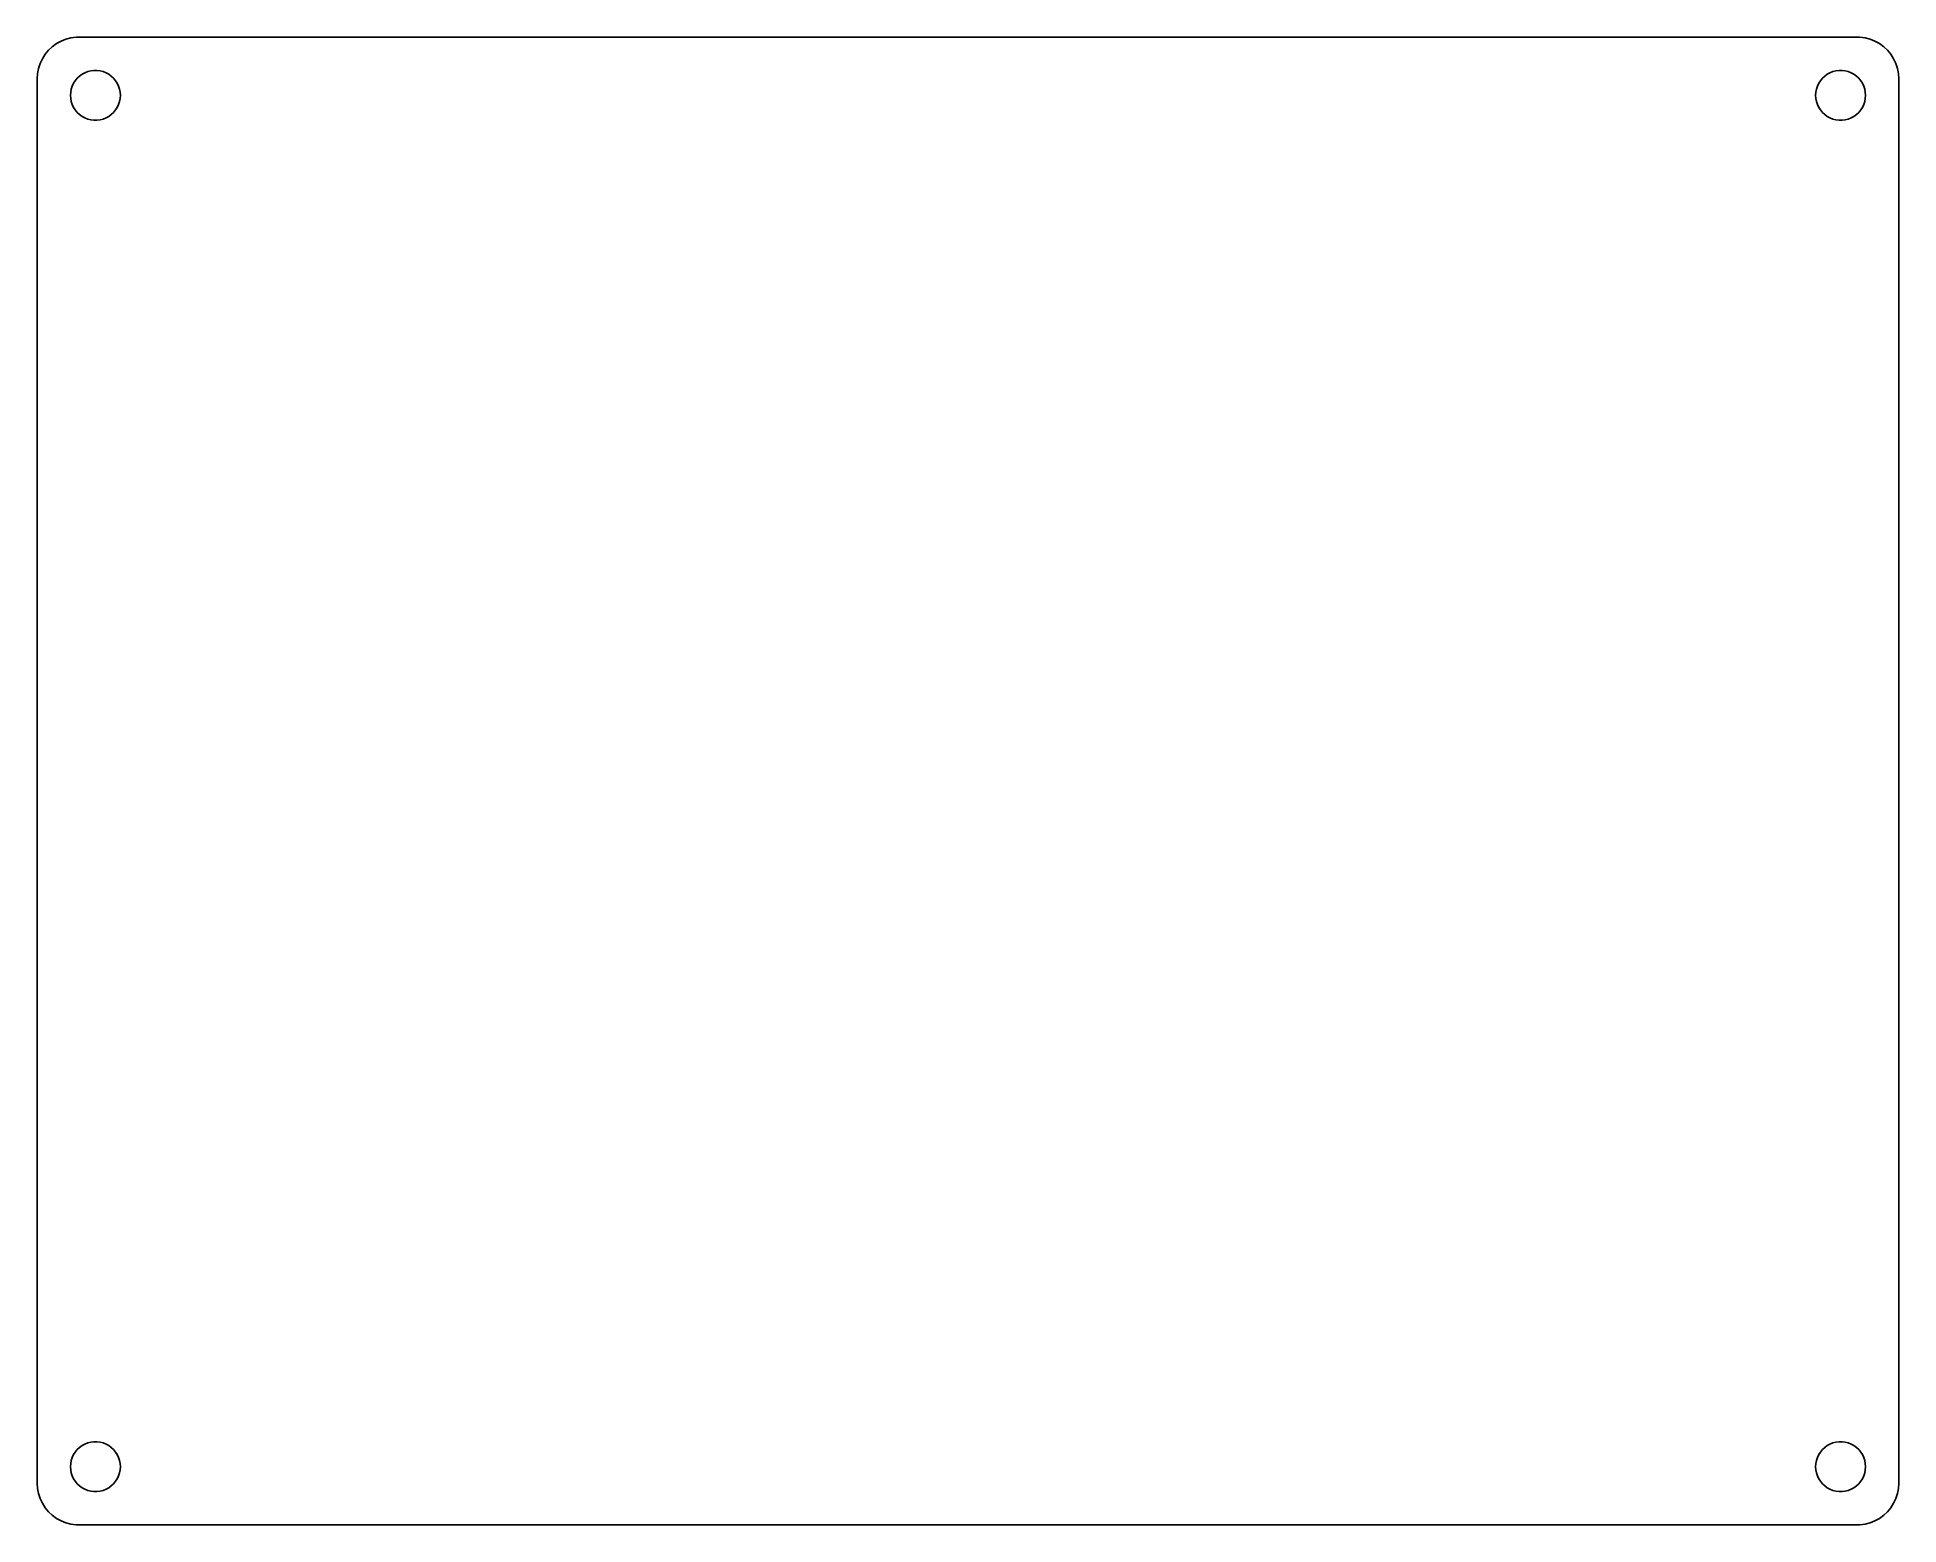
# Model space of a CAD drawing. Header units: metres. Extents: x -112 to 112, y -89 to 89.
import ezdxf

# ---------------------------------------------------------------- set-up
doc = ezdxf.new("R2010")
doc.units = ezdxf.units.M

msp = doc.modelspace()

# ---------------------------------------------------------------- linework, layer by layer
for p, q in [((-111.045, 87.4389), (-111.382, 86.9088)), ((-110.645, 87.9227), (-111.045, 87.4389)), ((-110.187, 88.3526), (-110.645, 87.9227)), ((-109.679, 88.7216), (-110.187, 88.3526)), ((-109.129, 89.0241), (-109.679, 88.7216)), ((-108.545, 89.2553), (-109.129, 89.0241)), ((-107.937, 89.4114), (-108.545, 89.2553)), ((-107.314, 89.4901), (-107.937, 89.4114)), ((107.314, 89.4901), (-107.314, 89.4901)), ((107.937, 89.4114), (107.314, 89.4901)), ((108.545, 89.2553), (107.937, 89.4114)), ((109.129, 89.0241), (108.545, 89.2553)), ((109.679, 88.7216), (109.129, 89.0241)), ((110.187, 88.3526), (109.679, 88.7216)), ((110.645, 87.9227), (110.187, 88.3526)), ((111.045, 87.4389), (110.645, 87.9227)), ((111.382, 86.9088), (111.045, 87.4389)), ((-111.961, 85.1267), (-112, 84.5)), ((-111.843, 85.7434), (-111.961, 85.1267)), ((-111.649, 86.3406), (-111.843, 85.7434)), ((-111.382, 86.9088), (-111.649, 86.3406)), ((-106.607, 85.033), (-106.277, 85.2145)), ((-106.277, 85.2145), (-105.927, 85.3532)), ((-105.927, 85.3532), (-105.562, 85.4469)), ((-105.562, 85.4469), (-105.188, 85.4941)), ((-105.188, 85.4941), (-104.812, 85.4941)), ((-104.812, 85.4941), (-104.438, 85.4469)), ((-104.438, 85.4469), (-104.073, 85.3532)), ((-104.073, 85.3532), (-103.723, 85.2145)), ((-103.723, 85.2145), (-103.393, 85.033)), ((103.393, 85.033), (103.723, 85.2145)), ((103.723, 85.2145), (104.073, 85.3532)), ((104.073, 85.3532), (104.438, 85.4469)), ((104.438, 85.4469), (104.812, 85.4941)), ((104.812, 85.4941), (105.188, 85.4941)), ((105.188, 85.4941), (105.562, 85.4469)), ((105.562, 85.4469), (105.927, 85.3532)), ((105.927, 85.3532), (106.277, 85.2145)), ((106.277, 85.2145), (106.607, 85.033)), ((111.649, 86.3406), (111.382, 86.9088)), ((111.843, 85.7434), (111.649, 86.3406)), ((111.961, 85.1267), (111.843, 85.7434)), ((112, 84.5), (111.961, 85.1267)), ((-112, 84.5), (-112, -84.5)), ((-107.976, 82.876), (-107.906, 83.2461)), ((-107.906, 83.2461), (-107.789, 83.6044)), ((-107.789, 83.6044), (-107.629, 83.9453)), ((-107.629, 83.9453), (-107.427, 84.2634)), ((-107.427, 84.2634), (-107.187, 84.5536)), ((-107.187, 84.5536), (-106.912, 84.8115)), ((-106.912, 84.8115), (-106.607, 85.033)), ((-103.393, 85.033), (-103.088, 84.8115)), ((-103.088, 84.8115), (-102.813, 84.5536)), ((-102.813, 84.5536), (-102.573, 84.2634)), ((-102.573, 84.2634), (-102.371, 83.9453)), ((-102.371, 83.9453), (-102.211, 83.6044)), ((-102.211, 83.6044), (-102.094, 83.2461)), ((-102.094, 83.2461), (-102.024, 82.876)), ((102.024, 82.876), (102.094, 83.2461)), ((102.094, 83.2461), (102.211, 83.6044)), ((102.211, 83.6044), (102.371, 83.9453)), ((102.371, 83.9453), (102.573, 84.2634)), ((102.573, 84.2634), (102.813, 84.5536)), ((102.813, 84.5536), (103.088, 84.8115)), ((103.088, 84.8115), (103.393, 85.033)), ((106.607, 85.033), (106.912, 84.8115)), ((106.912, 84.8115), (107.187, 84.5536)), ((107.187, 84.5536), (107.427, 84.2634)), ((107.427, 84.2634), (107.629, 83.9453)), ((107.629, 83.9453), (107.789, 83.6044)), ((107.789, 83.6044), (107.906, 83.2461)), ((107.906, 83.2461), (107.976, 82.876)), ((112, -84.5), (112, 84.5)), ((-108, 82.5), (-107.976, 82.876)), ((-107.976, 82.124), (-108, 82.5)), ((-107.906, 81.7539), (-107.976, 82.124)), ((-107.789, 81.3956), (-107.906, 81.7539)), ((-107.629, 81.0547), (-107.789, 81.3956)), ((-107.427, 80.7366), (-107.629, 81.0547)), ((-107.187, 80.4464), (-107.427, 80.7366)), ((-102.573, 80.7366), (-102.813, 80.4464)), ((-102.371, 81.0547), (-102.573, 80.7366)), ((-102.211, 81.3956), (-102.371, 81.0547)), ((-102.094, 81.7539), (-102.211, 81.3956)), ((-102.024, 82.124), (-102.094, 81.7539)), ((-102.024, 82.876), (-102, 82.5)), ((-102, 82.5), (-102.024, 82.124)), ((102, 82.5), (102.024, 82.876)), ((102.024, 82.124), (102, 82.5)), ((102.094, 81.7539), (102.024, 82.124)), ((102.211, 81.3956), (102.094, 81.7539)), ((102.371, 81.0547), (102.211, 81.3956)), ((102.573, 80.7366), (102.371, 81.0547)), ((102.813, 80.4464), (102.573, 80.7366)), ((107.427, 80.7366), (107.187, 80.4464)), ((107.629, 81.0547), (107.427, 80.7366)), ((107.789, 81.3956), (107.629, 81.0547)), ((107.906, 81.7539), (107.789, 81.3956)), ((107.976, 82.124), (107.906, 81.7539)), ((107.976, 82.876), (108, 82.5)), ((108, 82.5), (107.976, 82.124)), ((-106.912, 80.1885), (-107.187, 80.4464)), ((-106.607, 79.967), (-106.912, 80.1885)), ((-106.277, 79.7855), (-106.607, 79.967)), ((-105.927, 79.6468), (-106.277, 79.7855)), ((-105.562, 79.5531), (-105.927, 79.6468)), ((-105.188, 79.5059), (-105.562, 79.5531)), ((-104.812, 79.5059), (-105.188, 79.5059)), ((-104.438, 79.5531), (-104.812, 79.5059)), ((-104.073, 79.6468), (-104.438, 79.5531)), ((-103.723, 79.7855), (-104.073, 79.6468)), ((-103.393, 79.967), (-103.723, 79.7855)), ((-103.088, 80.1885), (-103.393, 79.967)), ((-102.813, 80.4464), (-103.088, 80.1885)), ((103.088, 80.1885), (102.813, 80.4464)), ((103.393, 79.967), (103.088, 80.1885)), ((103.723, 79.7855), (103.393, 79.967)), ((104.073, 79.6468), (103.723, 79.7855)), ((104.438, 79.5531), (104.073, 79.6468)), ((104.812, 79.5059), (104.438, 79.5531)), ((105.188, 79.5059), (104.812, 79.5059)), ((105.562, 79.5531), (105.188, 79.5059)), ((105.927, 79.6468), (105.562, 79.5531)), ((106.277, 79.7855), (105.927, 79.6468)), ((106.607, 79.967), (106.277, 79.7855)), ((106.912, 80.1885), (106.607, 79.967)), ((107.187, 80.4464), (106.912, 80.1885)), ((-107.427, -80.7366), (-107.187, -80.4464)), ((-107.187, -80.4464), (-106.912, -80.1885)), ((-106.912, -80.1885), (-106.607, -79.967)), ((-106.607, -79.967), (-106.277, -79.7855)), ((-106.277, -79.7855), (-105.927, -79.6468)), ((-105.927, -79.6468), (-105.562, -79.5531)), ((-105.562, -79.5531), (-105.188, -79.5059)), ((-105.188, -79.5059), (-104.812, -79.5059)), ((-104.812, -79.5059), (-104.438, -79.5531)), ((-104.438, -79.5531), (-104.073, -79.6468)), ((-104.073, -79.6468), (-103.723, -79.7855)), ((-103.723, -79.7855), (-103.393, -79.967)), ((-103.393, -79.967), (-103.088, -80.1885)), ((-103.088, -80.1885), (-102.813, -80.4464)), ((-102.813, -80.4464), (-102.573, -80.7366)), ((102.573, -80.7366), (102.813, -80.4464)), ((102.813, -80.4464), (103.088, -80.1885)), ((103.088, -80.1885), (103.393, -79.967)), ((103.393, -79.967), (103.723, -79.7855)), ((103.723, -79.7855), (104.073, -79.6468)), ((104.073, -79.6468), (104.438, -79.5531)), ((104.438, -79.5531), (104.812, -79.5059)), ((104.812, -79.5059), (105.188, -79.5059)), ((105.188, -79.5059), (105.562, -79.5531)), ((105.562, -79.5531), (105.927, -79.6468)), ((105.927, -79.6468), (106.277, -79.7855)), ((106.277, -79.7855), (106.607, -79.967)), ((106.607, -79.967), (106.912, -80.1885)), ((106.912, -80.1885), (107.187, -80.4464)), ((107.187, -80.4464), (107.427, -80.7366)), ((-108, -82.5), (-107.976, -82.124)), ((-107.976, -82.876), (-108, -82.5)), ((-107.976, -82.124), (-107.906, -81.7539)), ((-107.906, -83.2461), (-107.976, -82.876)), ((-107.906, -81.7539), (-107.789, -81.3956)), ((-107.789, -81.3956), (-107.629, -81.0547)), ((-107.629, -81.0547), (-107.427, -80.7366)), ((-102.573, -80.7366), (-102.371, -81.0547)), ((-102.371, -81.0547), (-102.211, -81.3956)), ((-102.211, -81.3956), (-102.094, -81.7539)), ((-102.094, -81.7539), (-102.024, -82.124)), ((-102.024, -82.876), (-102.094, -83.2461)), ((-102.024, -82.124), (-102, -82.5)), ((-102, -82.5), (-102.024, -82.876)), ((102, -82.5), (102.024, -82.124)), ((102.024, -82.876), (102, -82.5)), ((102.024, -82.124), (102.094, -81.7539)), ((102.094, -83.2461), (102.024, -82.876)), ((102.094, -81.7539), (102.211, -81.3956)), ((102.211, -81.3956), (102.371, -81.0547)), ((102.371, -81.0547), (102.573, -80.7366)), ((107.427, -80.7366), (107.629, -81.0547)), ((107.629, -81.0547), (107.789, -81.3956)), ((107.789, -81.3956), (107.906, -81.7539)), ((107.906, -81.7539), (107.976, -82.124)), ((107.976, -82.876), (107.906, -83.2461)), ((107.976, -82.124), (108, -82.5)), ((108, -82.5), (107.976, -82.876)), ((-112, -84.5), (-111.961, -85.1267)), ((-107.789, -83.6044), (-107.906, -83.2461)), ((-107.629, -83.9453), (-107.789, -83.6044)), ((-107.427, -84.2634), (-107.629, -83.9453)), ((-107.187, -84.5536), (-107.427, -84.2634)), ((-106.912, -84.8115), (-107.187, -84.5536)), ((-106.607, -85.033), (-106.912, -84.8115)), ((-106.277, -85.2145), (-106.607, -85.033)), ((-103.393, -85.033), (-103.723, -85.2145)), ((-103.088, -84.8115), (-103.393, -85.033)), ((-102.813, -84.5536), (-103.088, -84.8115)), ((-102.573, -84.2634), (-102.813, -84.5536)), ((-102.371, -83.9453), (-102.573, -84.2634)), ((-102.211, -83.6044), (-102.371, -83.9453)), ((-102.094, -83.2461), (-102.211, -83.6044)), ((102.211, -83.6044), (102.094, -83.2461)), ((102.371, -83.9453), (102.211, -83.6044)), ((102.573, -84.2634), (102.371, -83.9453)), ((102.813, -84.5536), (102.573, -84.2634)), ((103.088, -84.8115), (102.813, -84.5536)), ((103.393, -85.033), (103.088, -84.8115)), ((103.723, -85.2145), (103.393, -85.033)), ((106.607, -85.033), (106.277, -85.2145)), ((106.912, -84.8115), (106.607, -85.033)), ((107.187, -84.5536), (106.912, -84.8115)), ((107.427, -84.2634), (107.187, -84.5536)), ((107.629, -83.9453), (107.427, -84.2634)), ((107.789, -83.6044), (107.629, -83.9453)), ((107.906, -83.2461), (107.789, -83.6044)), ((111.961, -85.1267), (112, -84.5)), ((-111.961, -85.1267), (-111.843, -85.7434)), ((-111.843, -85.7434), (-111.649, -86.3406)), ((-111.649, -86.3406), (-111.382, -86.9088)), ((-111.382, -86.9088), (-111.045, -87.4389)), ((-105.927, -85.3532), (-106.277, -85.2145)), ((-105.562, -85.4469), (-105.927, -85.3532)), ((-105.188, -85.4941), (-105.562, -85.4469)), ((-104.812, -85.4941), (-105.188, -85.4941)), ((-104.438, -85.4469), (-104.812, -85.4941)), ((-104.073, -85.3532), (-104.438, -85.4469)), ((-103.723, -85.2145), (-104.073, -85.3532)), ((104.073, -85.3532), (103.723, -85.2145)), ((104.438, -85.4469), (104.073, -85.3532)), ((104.812, -85.4941), (104.438, -85.4469)), ((105.188, -85.4941), (104.812, -85.4941)), ((105.562, -85.4469), (105.188, -85.4941)), ((105.927, -85.3532), (105.562, -85.4469)), ((106.277, -85.2145), (105.927, -85.3532)), ((111.045, -87.4389), (111.382, -86.9088)), ((111.382, -86.9088), (111.649, -86.3406)), ((111.649, -86.3406), (111.843, -85.7434)), ((111.843, -85.7434), (111.961, -85.1267)), ((-111.045, -87.4389), (-110.645, -87.9227)), ((-110.645, -87.9227), (-110.187, -88.3526)), ((-110.187, -88.3526), (-109.679, -88.7216)), ((-109.679, -88.7216), (-109.129, -89.0241)), ((-109.129, -89.0241), (-108.545, -89.2553)), ((-108.545, -89.2553), (-107.937, -89.4114)), ((-107.937, -89.4114), (-107.314, -89.4901)), ((-107.314, -89.4901), (107.314, -89.4901)), ((107.314, -89.4901), (107.937, -89.4114)), ((107.937, -89.4114), (108.545, -89.2553)), ((108.545, -89.2553), (109.129, -89.0241)), ((109.129, -89.0241), (109.679, -88.7216)), ((109.679, -88.7216), (110.187, -88.3526)), ((110.187, -88.3526), (110.645, -87.9227)), ((110.645, -87.9227), (111.045, -87.4389))]:
    msp.add_line(p, q)

doc.saveas('drawing.dxf')
